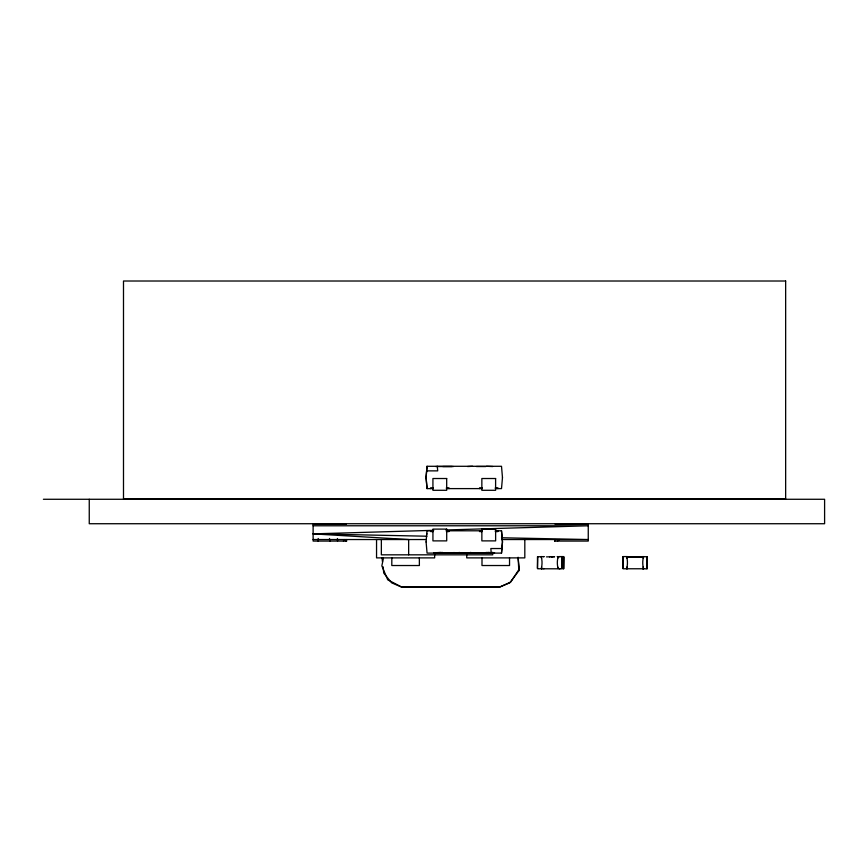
<?xml version="1.0" encoding="UTF-8"?>
<svg xmlns="http://www.w3.org/2000/svg" width="868" height="868" viewBox="0 0 868 868"><rect width="100%" height="100%" fill="white"/><g stroke="black" fill="none" stroke-linecap="round" stroke-linejoin="round"><path stroke-width="1.3" d="M391.837 557.885L391.793 565.524L419.374 565.524L419.352 557.885M482.022 557.885L481.979 565.524L509.538 565.524L509.538 557.885M318.122 541.068L318.209 538.486M502.464 477.465L501.509 466.29L427.023 466.29L426.069 477.443L427.067 488.608L433.251 488.608M426.09 541.936L427.067 553.111L501.53 553.111L502.474 541.957L501.509 530.793L495.292 530.793M426.058 541.957L427.034 530.793L433.273 530.793M426.709 534.569L426.806 533.419M502.485 477.443L501.509 488.608L495.281 488.608M427.045 466.29L426.058 477.443L427.034 488.608M501.498 553.111L502.485 541.957L501.476 530.793M542.033 568.811L541.274 568.573A22.926 22.926 0 0 0 541.285 556.887L541.599 556.583M543.596 556.583L543.976 556.583M627.445 568.811L626.685 568.573A22.926 22.926 0 0 0 626.696 556.887L627.021 558.254M541.599 558.254L541.22 556.692L542.033 556.735M543.227 556.779L543.976 556.735M383.428 558.276L381.844 565.849L387.725 579.802L401.591 586.985L499.87 586.898L509.798 582.786L518.825 570.775L519.346 568.898L518.033 557.473M554.771 541.068L555.119 539.538L554.587 541.068L588.254 541.068L588.254 524.261L555.119 524.261M541.654 568.811L541.654 566.956M626.631 568.768L627.065 566.956M557.777 558.254L558.157 556.627L557.343 556.583M643.188 558.254L643.524 556.822A22.926 22.926 0 0 0 643.481 568.507L643.134 568.811M543.249 568.507L543.976 568.811M643.514 556.855L626.685 556.735M557.723 566.956L558.081 568.573A22.926 22.926 0 0 1 558.091 556.887L557.343 556.735M560.077 556.724L559.285 556.735M643.524 568.768L623.148 568.768M345.714 541.068L346.256 539.538L313.12 539.538M519.346 568.898L510.699 582.102L500.087 586.942L400.81 586.757L391.576 582.786L383.775 573.108L383.048 566.761M560.023 568.811L537.737 568.768M343.446 541.068L344.802 539.538M557.419 541.068L559.296 539.538M647.083 556.594L647.029 568.811L647.311 556.811L642.754 556.583M537.769 556.583L537.466 568.507L537.476 556.811L542.033 556.583M453.845 552.504L455.96 553.111L459.53 552.46M442.127 553.111L434.054 552.732L494.51 552.732L455.96 553.111M623.181 556.583L627.445 556.583M563.549 568.811L563.809 556.746L563.809 568.659L559.285 568.811M442.788 466.55L452.098 466.528M467.57 466.539L472.583 466.29M476.434 466.528L485.744 466.55M435.747 466.539L453.443 466.539M434.488 552.808L442.615 552.471M434.054 552.732L440.629 552.482M408.654 554.826L408.654 539.538L313.12 533.874L433.74 530.326M445.946 529.968L588.254 525.78L313.12 525.78M627.434 556.735L643.188 556.735M426.622 470.868L437.7 470.868L437.298 466.29M433.251 487.838L430.636 487.838L430.636 488.608M446.358 487.838L448.973 487.838L448.973 488.608M482.174 487.838L479.559 487.838L479.559 488.608M495.281 487.838L497.896 487.838L497.896 488.608M446.358 488.608L482.174 488.608M43.4 499.274L824.6 499.274L824.6 523.729L89.252 523.729L89.252 499.274M346.256 524.261L313.12 524.261L313.12 541.068L346.592 541.068L346.256 539.538L346.582 541.068M446.369 530.793L482.196 530.793M433.273 531.563L430.647 531.563L430.647 530.793M446.369 531.563L448.995 531.563L448.995 530.793M482.196 531.563L479.57 531.563L479.57 530.793M495.292 531.563L497.917 531.563L497.917 530.793M346.473 539.538L426.275 539.538M501.856 539.538L588.254 539.538L501.509 537.759M501.932 548.533L490.843 548.533L491.245 553.111M559.285 556.583L563.549 556.583M626.631 556.735L634.595 556.887M634.899 556.735L643.514 556.8M642.754 568.811L647.029 568.811M313.12 533.874L426.969 536.218M487.935 552.482L494.51 552.732M486.427 466.29L492.785 466.539M485.95 552.471L494.076 552.808M470.217 552.46L472.583 552.808M551.495 556.735L552.037 556.735M643.134 566.956L643.503 568.573M329.482 538.486L330.024 541.068M382.029 557.874L382.462 561.683M518.12 557.31L518.825 570.775M337.424 538.486L337.543 541.068M638.067 556.735L637.286 556.887M635.506 556.735L634.975 556.887M553.806 556.887L554.598 556.735L546.46 556.887M552.656 556.735L551.864 556.887M550.095 556.735L549.553 556.887M524.814 539.538L524.814 557.885L466.734 557.885L466.734 553.958M492.72 552.276L492.72 554.826L381.356 554.826L381.356 539.538M434.64 553.958L434.64 557.885L376.549 557.885L376.549 539.538M561.911 556.887L561.911 568.507L561.911 556.898M622.877 556.898L622.877 568.507L622.888 556.811M785.649 281.015L123.495 281.015L123.495 498.829L785.649 498.829L785.649 281.015M446.684 478.518L432.926 478.518L432.926 490.29L446.684 490.29L446.684 478.518M495.606 478.518L481.849 478.518L481.849 490.29L495.606 490.29L495.606 478.518M446.705 529.111L432.937 529.111L432.937 540.883L446.705 540.883L446.705 529.111M495.628 529.111L481.859 529.111L481.859 540.883L495.628 540.883L495.628 529.111"/></g></svg>
